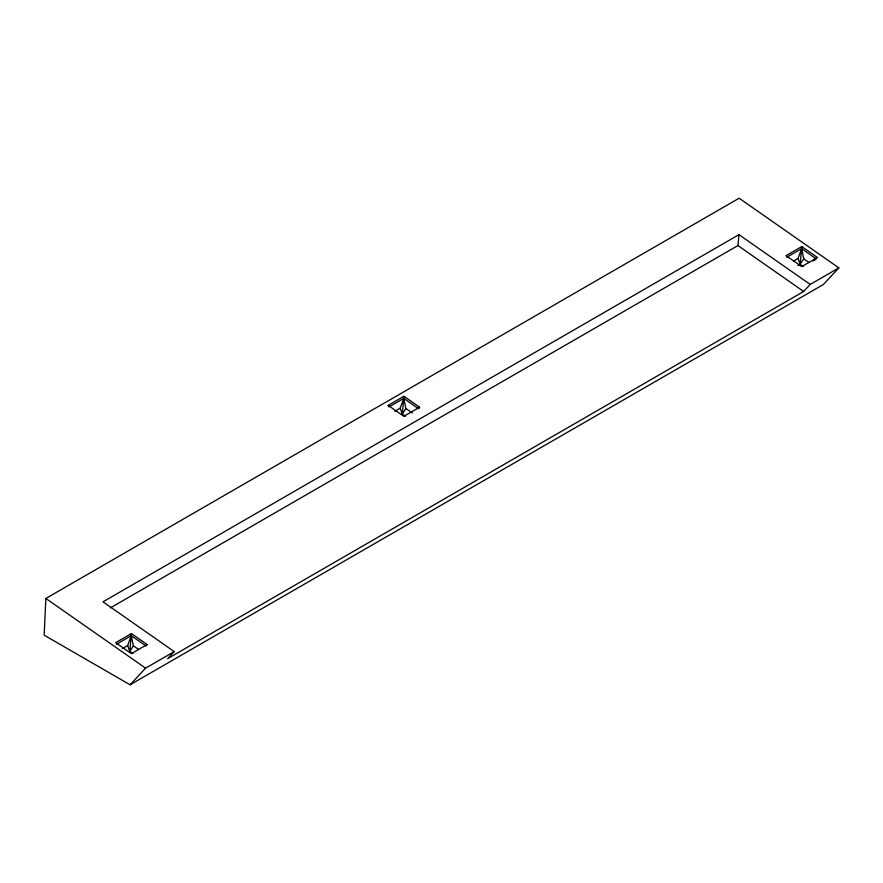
<?xml version="1.0" encoding="UTF-8"?>
<svg xmlns="http://www.w3.org/2000/svg" width="883" height="883" viewBox="0 0 883 883"><rect width="100%" height="100%" fill="white"/><g stroke="black" fill="none" stroke-linecap="round" stroke-linejoin="round"><path stroke-width="1.32" d="M45.861 598.464L44.15 635.175L130.088 684.789L823.364 284.536L838.85 267.88L739.137 198.211L45.861 598.464L145.574 668.144L174.227 651.599L103.002 601.831L738.972 234.657L810.208 284.425L838.85 267.88M116.39 644.292L131.291 635.694L146.103 646.047L147.108 644.535L131.435 633.586L129.79 651.279L132.969 653.497M390.032 406.323L403.785 398.388L418.597 408.741L419.602 407.229L403.939 396.279L402.284 413.972L405.463 416.191M801.797 246.567L786.036 255.662L801.709 266.611L817.459 257.516L801.797 246.567L800.141 264.249L797.857 265.573M110.298 607.923L737.923 245.562L738.972 234.657M122.296 648.608L127.671 645.506L131.291 635.694L133.388 645.837L138.73 649.568M394.8 411.301L400.165 408.2L403.785 398.388L405.882 408.531L412.295 413.012M793.729 260.96L798.022 258.476L801.643 248.664L816.455 259.017M133.388 645.837L129.79 651.279L127.671 645.506M405.882 408.531L402.284 413.972L400.165 408.2M803.32 266.467L800.141 264.249L803.74 258.818L801.643 248.664L786.742 257.262M130.088 684.789L145.574 668.144M174.227 651.599L167.66 658.663L803.64 291.478L810.208 284.425M388.884 406.986L388.178 405.374L403.939 396.279M419.602 407.229L403.851 416.323L388.178 405.374M131.435 633.586L115.684 642.681L131.357 653.63L147.108 644.535M813.022 261.004L815.307 259.679M803.74 258.818L809.082 262.549M737.923 245.562L803.64 291.478M798.022 258.476L800.141 264.249"/></g></svg>
